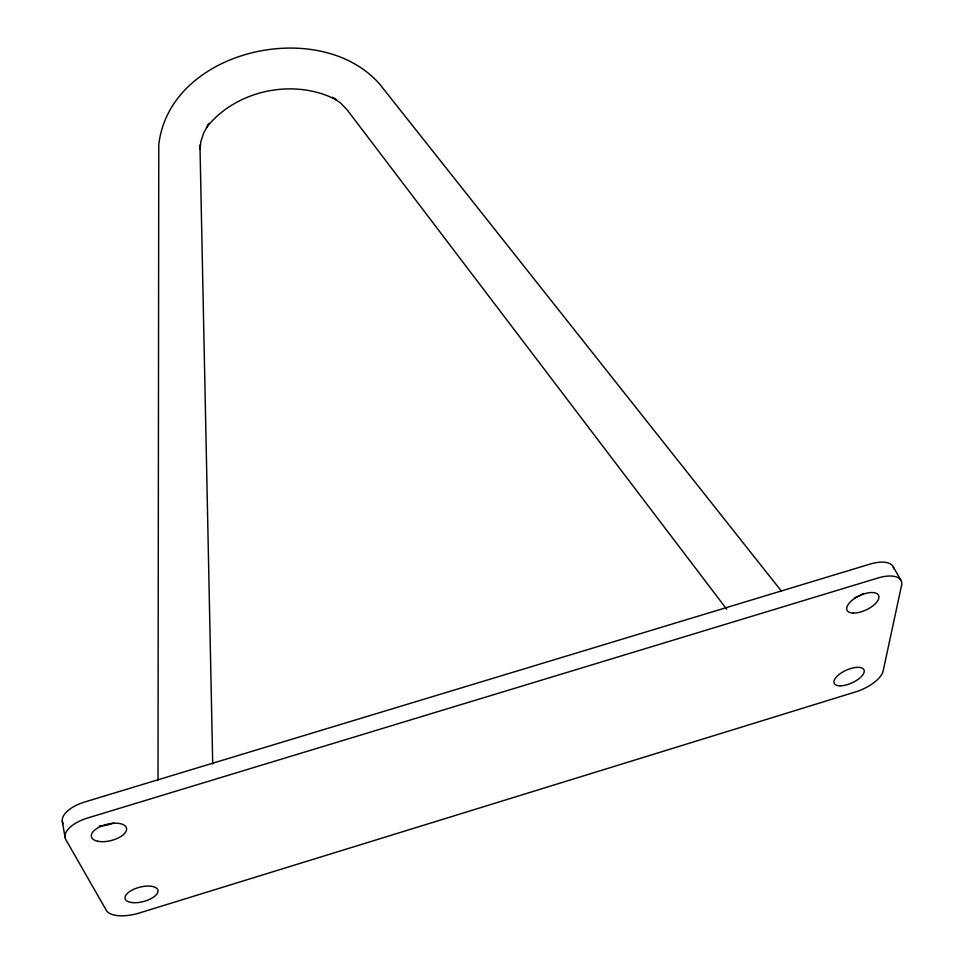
<?xml version="1.0" encoding="UTF-8"?>
<svg xmlns="http://www.w3.org/2000/svg" width="964" height="964" viewBox="0 0 964 964"><rect width="100%" height="100%" fill="white"/><g stroke="black" fill="none" stroke-linecap="round" stroke-linejoin="round"><path stroke-width="1.45" d="M158.012 780.129L158.771 144.901C169.387 49.61 319.855 15.557 379.804 84.278L781.515 591.245M199.946 149.263L199.958 144.962L212.719 763.886M200.066 149.408L200.825 141.648L203.814 132.622L209.164 123.344L206.489 127.465C236.144 89.869 294.309 77.771 336.653 99.991L332.568 97.316L340.798 103.196L347.365 110.149L726.675 609.164M893.026 566.422L900.894 580.256M62.286 821.256L65.022 837.246M863.214 593.535A17.364 7.917 -25.3 0 1 860.828 594.981M859.599 595.632A17.364 7.917 -25.3 0 1 854.839 597.644M113.692 822.967A17.967 8.483 -13.8 0 1 99.316 825.907M893.869 568.881A29.101 13.291 -25.5 0 0 869.938 564.121L84.88 801.94A30.149 14.267 -13.6 0 0 63.13 823.738M901.557 585.353L883.12 671.125A27.149 11.484 -24.4 0 1 855.55 691.923L139.069 913.077A28.137 12.243 -14.4 0 1 106.389 910.438L65.865 839.716A30.354 14.159 -13.7 0 1 87.784 817.954L877.722 578.063A29.282 13.183 -25.5 0 1 901.557 585.353M840.138 685.814A16.364 6.965 -24.3 0 0 864.166 671.968A16.364 6.965 -24.3 0 0 842.898 671.908A16.364 6.965 -24.3 0 0 840.138 685.814M853.236 613.08A17.473 7.857 -25.2 0 0 878.879 597.969A17.473 7.857 -25.2 0 0 856.369 597.343A17.473 7.857 -25.2 0 0 853.236 613.08M130.984 902.437A16.942 7.411 -14.5 0 0 157.783 892.29A16.942 7.411 -14.5 0 0 135.767 888.447A16.942 7.411 -14.5 0 0 130.984 902.437M97.858 841.271A18.087 8.411 -13.9 0 0 126.405 830.438A18.087 8.411 -13.9 0 0 102.582 825.642A18.087 8.411 -13.9 0 0 97.858 841.271"/></g></svg>
